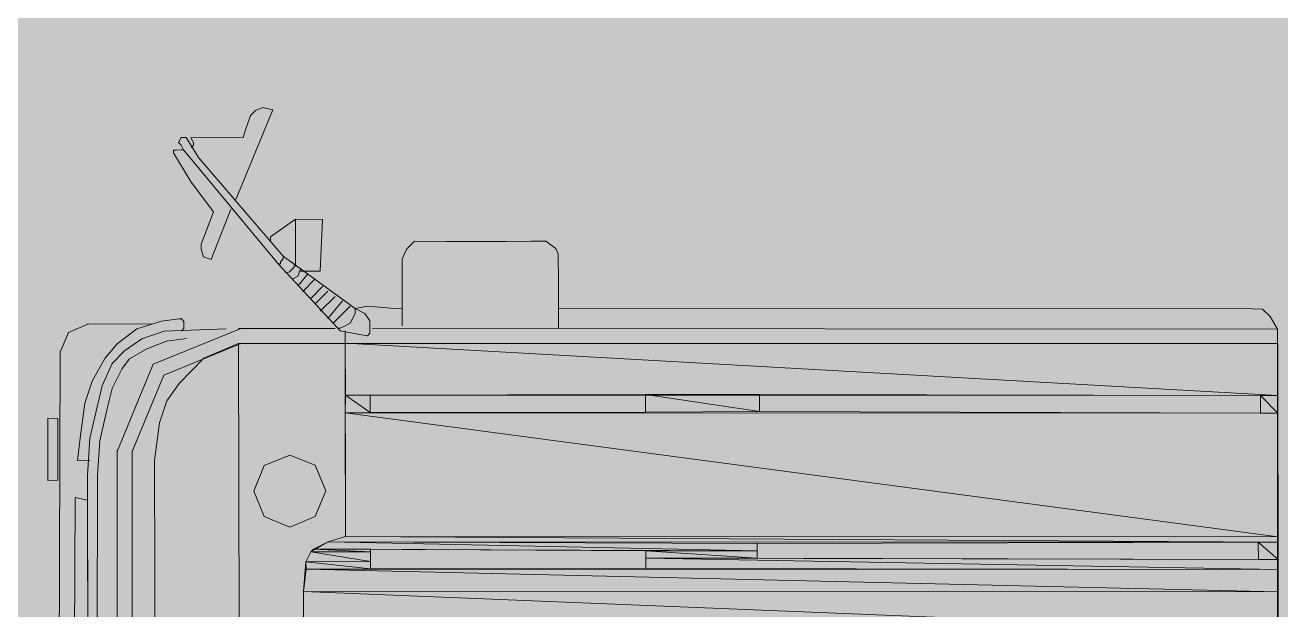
# Model space of a CAD drawing. Header units: millimetres. Extents: x 475159934 to 476245151, y 4620917055 to 4621447368.
# Drawn here: x 475300961 to 475303105, y 4620980676 to 4620981673 of the extents above; entities that cross this region are included whole.
import ezdxf

# ---------------------------------------------------------------- set-up
doc = ezdxf.new("R2010")
doc.units = ezdxf.units.MM
doc.header["$MEASUREMENT"] = 0
for name, color, linetype, lineweight in [('New_2D Drafting - General_Pen_No__250_Pen_No__7_Pen_No__235', 235, 'Continuous', 0), ('New_Car-Art_Pen_No__1', 1, 'Continuous', 0), ('New_Car-Art_Pen_No__4', 7, 'Continuous', 0), ('New_gza_Pen_No__255', 255, 'Continuous', 0)]:
    doc.layers.add(name, color=color, linetype=linetype, lineweight=lineweight)
doc.layers.add('New_Car-Art', color=7, linetype='Continuous')

msp = doc.modelspace()

# ---------------------------------------------------------------- hatches: boundary and pattern name
at = {"layer": 'New_2D Drafting - General_Pen_No__250_Pen_No__7_Pen_No__235', "linetype": 'Continuous', "lineweight": 0, "true_color": 0x3f1f2f}
msp.add_hatch(color=249, dxfattribs=at).paths.add_polyline_path([(475244282.773, 4621010543.478, 0.32168845), (475243262.96, 4621009122.415), (475243262.96, 4621002135.601), (475244152.204, 4621002135.601), (475244152.204, 4621008831.724, -0.32168845), (475244832.079, 4621009779.099), (475247789.342, 4621010778.379), (475251048.431, 4621011879.647), (475264825.015, 4621016534.85), (475264825.015, 4621006290.236), (475265670.405, 4621006290.236), (475265725.162, 4621006290.236), (475265725.162, 4621016845.436), (475286217.575, 4621016845.436), (475286217.575, 4621012037.196), (475286217.575, 4621009163.716), (475286217.575, 4621006290.236), (475287357.791, 4621006290.236), (475287357.791, 4621010759.269), (475287357.791, 4621012085.341), (475287357.791, 4621016845.436), (475291232.403, 4621016845.436), (475292838.473, 4621016551.56), (475294631.036, 4621016223.56), (475298769.84, 4621015466.248), (475299617.458, 4621015311.152), (475302103.942, 4621014856.18, -0.36214705), (475302923.952, 4621013872.511), (475302923.952, 4620991290.299), (475338673.946, 4620991290.299), (475338673.946, 4620982410.587), (475328974.381, 4620982410.587), (475271015.903, 4620982410.587), (475271015.903, 4620982931.767), (475270015.605, 4620982931.767), (475270015.605, 4620982410.587), (475270015.605, 4620981410.587), (475329174.799, 4620981410.587), (475339673.946, 4620981410.587), (475339673.946, 4620982410.587), (475339673.946, 4620989798.783), (475339673.946, 4620992290.299), (475303923.952, 4620992290.299), (475303923.952, 4621014187.663, 0.36214705), (475302693.937, 4621015663.166), (475298439.62, 4621016441.614), (475291314.066, 4621017745.436), (475265842.794, 4621017745.436, 0.08164597), (475265362.607, 4621017666.499)])
at = {"layer": 'New_Car-Art', "linetype": 'Continuous', "lineweight": 0, "true_color": 0x7f090b}
for points in [[(475303099.62, 4620981130.261), (475301507.937, 4620981130.943), (475303099.763, 4620981041.118)], [(475301507.937, 4620981130.943), (475301508.079, 4620981041.8), (475303099.763, 4620981041.118)], [(475301508.079, 4620981041.8), (475301508.042, 4620981011.799), (475301550.384, 4620981012.103)], [(475301550.42, 4620981042.105), (475301508.079, 4620981041.8), (475301550.384, 4620981012.103)], [(475302214.957, 4620981043.012), (475302020.241, 4620981042.875), (475302215.084, 4620981013.889)], [(475302020.241, 4620981042.875), (475302020.292, 4620981012.857), (475302215.084, 4620981013.889)], [(475303070.217, 4620981041.161), (475303070.18, 4620981011.159), (475303099.814, 4620981011.1)], [(475303099.763, 4620981041.118), (475303070.217, 4620981041.161), (475303099.814, 4620981011.1)], [(475303099.814, 4620981011.1), (475301508.042, 4620981011.799), (475303100.362, 4620980800.03)], [(475301508.042, 4620981011.799), (475301508.591, 4620980800.728), (475303100.362, 4620980800.03)], [(475301508.591, 4620980800.728), (475301478.903, 4620980791.704), (475303100.309, 4620980790.946)], [(475303100.362, 4620980800.03), (475301508.591, 4620980800.728), (475303100.309, 4620980790.946)], [(475301453.559, 4620980779.143), (475301449.238, 4620980774.491), (475301550.847, 4620980774.677)], [(475301478.903, 4620980791.704), (475301453.559, 4620980779.143), (475302211.341, 4620980776.337)], [(475301550.873, 4620980779.219), (475301453.559, 4620980779.143), (475301550.847, 4620980774.677)], [(475302211.258, 4620980789.083), (475301478.903, 4620980791.704), (475302211.341, 4620980776.337)], [(475303100.309, 4620980790.946), (475303066.38, 4620980790.895), (475303100.436, 4620980761.824)], [(475303066.38, 4620980790.895), (475303066.595, 4620980761.756), (475303100.436, 4620980761.824)], [(475301449.238, 4620980774.491), (475301440.869, 4620980757.861), (475301550.978, 4620980758.285)], [(475301550.978, 4620980758.285), (475301440.869, 4620980757.861), (475301551.062, 4620980745.538)], [(475301440.869, 4620980757.861), (475301440.952, 4620980745.115), (475301551.062, 4620980745.538)], [(475301550.847, 4620980774.677), (475301449.238, 4620980774.491), (475301550.978, 4620980758.285)], [(475302020.914, 4620980763.581), (475302020.882, 4620980746.309), (475303100.404, 4620980744.552)], [(475302020.919, 4620980776.311), (475302020.914, 4620980763.581), (475302211.336, 4620980763.607)], [(475303100.436, 4620980761.824), (475302020.914, 4620980763.581), (475303100.404, 4620980744.552)], [(475302211.341, 4620980776.337), (475302020.919, 4620980776.311), (475302211.336, 4620980763.607)], [(475301440.952, 4620980745.115), (475301436.731, 4620980706.799), (475303100.478, 4620980706.346)], [(475303100.404, 4620980744.552), (475301440.952, 4620980745.115), (475303100.478, 4620980706.346)], [(475303100.478, 4620980706.346), (475301436.731, 4620980706.799), (475303100.678, 4620980639.017)], [(475301436.731, 4620980706.799), (475301436.932, 4620980639.47), (475303100.678, 4620980639.017)]]:
    msp.add_hatch(color=16, dxfattribs=at).paths.add_polyline_path(points)
at = {"layer": 'New_gza_Pen_No__255', "linetype": 'Continuous', "lineweight": 0, "true_color": 0x3f3f3f}
msp.add_hatch(color=250, dxfattribs=at).paths.add_polyline_path([(475351022.786, 4620982408.659), (475330424.797, 4620982408.659), (475330424.797, 4620982932.534), (475208694.142, 4620982932.534), (475208694.142, 4620976912.388), (475261946.583, 4620976912.388, -0.28948959), (475265189.076, 4620974568.002), (475271727.568, 4620974568.002, -0.29342317), (475275095.001, 4620976932.699), (475351022.786, 4620976932.514)])

# ---------------------------------------------------------------- linework, layer by layer
at = {"layer": 'New_Car-Art_Pen_No__1', "color": 1, "linetype": 'Continuous', "lineweight": 0}
for points in [[(475303099.62, 4620981130.261), (475301507.937, 4620981130.943)], [(475301507.937, 4620981130.943), (475303099.763, 4620981041.118)], [(475301507.937, 4620981130.943), (475303099.763, 4620981041.118)], [(475301508.079, 4620981041.8), (475301507.937, 4620981130.943)], [(475303099.763, 4620981041.118), (475303099.62, 4620981130.261)], [(475301508.042, 4620981011.799), (475301508.079, 4620981041.8)], [(475301550.42, 4620981042.105), (475301508.079, 4620981041.8)], [(475303099.763, 4620981041.118), (475301508.079, 4620981041.8)], [(475301508.079, 4620981041.8), (475301550.384, 4620981012.103)], [(475301508.079, 4620981041.8), (475301550.384, 4620981012.103)], [(475301550.384, 4620981012.103), (475301550.42, 4620981042.105)], [(475302214.957, 4620981043.012), (475302020.241, 4620981042.875)], [(475302020.241, 4620981042.875), (475303099.763, 4620981041.118)], [(475303099.763, 4620981041.118), (475302020.241, 4620981042.875)], [(475303099.763, 4620981041.118), (475302020.241, 4620981042.875)], [(475302020.241, 4620981042.875), (475303099.763, 4620981041.118)], [(475302020.241, 4620981042.875), (475302215.084, 4620981013.889)], [(475302020.241, 4620981042.875), (475302215.084, 4620981013.889)], [(475302020.292, 4620981012.857), (475302020.241, 4620981042.875)], [(475302215.084, 4620981013.889), (475302214.957, 4620981043.012)], [(475303070.18, 4620981011.159), (475303070.217, 4620981041.161)], [(475303099.763, 4620981041.118), (475303070.217, 4620981041.161)], [(475303070.217, 4620981041.161), (475303099.814, 4620981011.1)], [(475303070.217, 4620981041.161), (475303099.814, 4620981011.1)], [(475303099.814, 4620981011.1), (475303099.763, 4620981041.118)], [(475302215.084, 4620981013.889), (475302020.292, 4620981012.857)], [(475301550.384, 4620981012.103), (475301508.042, 4620981011.799)], [(475303099.814, 4620981011.1), (475301508.042, 4620981011.799)], [(475301508.042, 4620981011.799), (475303100.362, 4620980800.03)], [(475301508.042, 4620981011.799), (475303100.362, 4620980800.03)], [(475301508.591, 4620980800.728), (475301508.042, 4620981011.799)], [(475303099.814, 4620981011.1), (475303070.18, 4620981011.159)], [(475303100.362, 4620980800.03), (475303099.814, 4620981011.1)], [(475301478.903, 4620980791.704), (475301508.591, 4620980800.728)], [(475303100.362, 4620980800.03), (475301508.591, 4620980800.728)], [(475303100.362, 4620980800.03), (475301508.591, 4620980800.728)], [(475301508.591, 4620980800.728), (475303100.221, 4620980790.963)], [(475301508.591, 4620980800.728), (475303100.221, 4620980790.963)], [(475303100.221, 4620980790.963), (475303100.362, 4620980800.03)], [(475301449.238, 4620980774.491), (475301453.559, 4620980779.143)], [(475301453.559, 4620980779.143), (475301478.903, 4620980791.704)], [(475301550.873, 4620980779.219), (475301453.559, 4620980779.143)], [(475302211.341, 4620980776.337), (475301453.559, 4620980779.143)], [(475301453.559, 4620980779.143), (475301550.847, 4620980774.677)], [(475301453.559, 4620980779.143), (475301550.847, 4620980774.677)], [(475303100.221, 4620980790.963), (475301478.903, 4620980791.704)], [(475303100.221, 4620980790.963), (475301478.903, 4620980791.704)], [(475301478.903, 4620980791.704), (475303100.221, 4620980790.963)], [(475301478.903, 4620980791.704), (475303100.221, 4620980790.963)], [(475303100.221, 4620980790.963), (475301478.903, 4620980791.704)], [(475302211.258, 4620980789.083), (475301478.903, 4620980791.704)], [(475301478.903, 4620980791.704), (475302211.341, 4620980776.337)], [(475301478.903, 4620980791.704), (475302211.341, 4620980776.337)], [(475301550.847, 4620980774.677), (475301550.873, 4620980779.219)], [(475302211.341, 4620980776.337), (475302211.258, 4620980789.083)], [(475303100.221, 4620980790.963), (475303066.38, 4620980790.895)], [(475303066.38, 4620980790.895), (475303100.436, 4620980761.824)], [(475303066.38, 4620980790.895), (475303100.436, 4620980761.824)], [(475303066.595, 4620980761.756), (475303066.38, 4620980790.895)], [(475303100.436, 4620980761.824), (475303100.221, 4620980790.963)], [(475301440.869, 4620980757.861), (475301449.238, 4620980774.491)], [(475301550.978, 4620980758.285), (475301440.869, 4620980757.861)], [(475301550.978, 4620980758.285), (475301440.869, 4620980757.861)], [(475301440.869, 4620980757.861), (475301551.062, 4620980745.538)], [(475301440.869, 4620980757.861), (475301551.062, 4620980745.538)], [(475301440.952, 4620980745.115), (475301440.869, 4620980757.861)], [(475301550.847, 4620980774.677), (475301449.238, 4620980774.491)], [(475301550.847, 4620980774.677), (475301449.238, 4620980774.491)], [(475301449.238, 4620980774.491), (475301550.978, 4620980758.285)], [(475301449.238, 4620980774.491), (475301550.978, 4620980758.285)], [(475301550.978, 4620980758.285), (475301550.847, 4620980774.677)], [(475301551.062, 4620980745.538), (475301550.978, 4620980758.285)], [(475302020.882, 4620980746.309), (475302020.914, 4620980763.581)], [(475302020.914, 4620980763.581), (475302020.919, 4620980776.311)], [(475302211.336, 4620980763.607), (475302020.914, 4620980763.581)], [(475303100.436, 4620980761.824), (475302020.914, 4620980763.581)], [(475302020.914, 4620980763.581), (475303100.404, 4620980744.552)], [(475302020.914, 4620980763.581), (475303100.404, 4620980744.552)], [(475302211.341, 4620980776.337), (475302020.919, 4620980776.311)], [(475302020.919, 4620980776.311), (475302211.336, 4620980763.607)], [(475302020.919, 4620980776.311), (475302211.336, 4620980763.607)], [(475302211.336, 4620980763.607), (475302211.341, 4620980776.337)], [(475303100.436, 4620980761.824), (475303066.595, 4620980761.756)], [(475303100.404, 4620980744.552), (475303100.436, 4620980761.824)], [(475301436.731, 4620980706.799), (475301440.952, 4620980745.115)], [(475301551.062, 4620980745.538), (475301440.952, 4620980745.115)], [(475303100.404, 4620980744.552), (475301440.952, 4620980745.115)], [(475301440.952, 4620980745.115), (475303100.478, 4620980706.346)], [(475301440.952, 4620980745.115), (475303100.478, 4620980706.346)], [(475303100.404, 4620980744.552), (475302020.882, 4620980746.309)], [(475303100.478, 4620980706.346), (475303100.404, 4620980744.552)], [(475303100.478, 4620980706.346), (475301436.731, 4620980706.799)], [(475303100.478, 4620980706.346), (475301436.731, 4620980706.799)], [(475301436.731, 4620980706.799), (475303100.678, 4620980639.017)], [(475301436.731, 4620980706.799), (475303100.678, 4620980639.017)], [(475301436.932, 4620980639.47), (475301436.731, 4620980706.799)], [(475303100.678, 4620980639.017), (475303100.478, 4620980706.346)]]:
    msp.add_lwpolyline(points, dxfattribs=at)
at = {"layer": 'New_Car-Art_Pen_No__4', "color": 7, "linetype": 'Continuous', "lineweight": 0}
for points in [[(475301384.253, 4620981528.611), (475301321.073, 4620981375.778)], [(475301346.064, 4620981519.35), (475301354.455, 4620981527.791)], [(475301354.455, 4620981527.791), (475301367.278, 4620981532.68)], [(475301367.278, 4620981532.68), (475301384.253, 4620981528.611)], [(475301337.717, 4620981494.533), (475301346.064, 4620981519.35)], [(475301333.506, 4620981481.676), (475301337.717, 4620981494.533)], [(475301223.506, 4620981473.049), (475301227.691, 4620981481.363)], [(475301227.686, 4620981468.633), (475301223.506, 4620981473.049)], [(475301232.002, 4620981460.555), (475301227.686, 4620981468.633)], [(475301227.691, 4620981481.363), (475301236.192, 4620981481.6)], [(475301236.192, 4620981481.6), (475301257.425, 4620981447.64)], [(475301244.529, 4620981480.958), (475301333.506, 4620981481.676)], [(475301248.846, 4620981472.88), (475301244.529, 4620981480.958)], [(475301244.661, 4620981464.565), (475301248.819, 4620981468.338)], [(475301248.819, 4620981468.338), (475301248.846, 4620981472.88)], [(475301214.974, 4620981455.54), (475301215.001, 4620981460.082)], [(475301244.84, 4620981405.424), (475301214.974, 4620981455.54)], [(475301215.001, 4620981460.082), (475301219.295, 4620981460.192)], [(475301219.295, 4620981460.192), (475301227.796, 4620981460.429)], [(475301227.796, 4620981460.429), (475301232.002, 4620981460.555)], [(475301393.295, 4620981265.946), (475301232.002, 4620981460.555)], [(475301401.713, 4620981278.929), (475301257.425, 4620981447.64)], [(475301283.043, 4620981354.666), (475301244.84, 4620981405.424)], [(475301312.704, 4620981359.148), (475301278.869, 4620981273.601)], [(475301261.952, 4620981299.483), (475301283.043, 4620981354.666)], [(475301380.404, 4620981311.994), (475301422.782, 4620981342.3)], [(475301422.782, 4620981342.3), (475301469.166, 4620981341.852)], [(475301422.782, 4620981342.3), (475301422.814, 4620981261.362)], [(475301469.166, 4620981341.852), (475301465.265, 4620981253.462)], [(475301261.974, 4620981291.295), (475301261.952, 4620981299.483)], [(475301380.426, 4620981303.806), (475301380.404, 4620981311.994)], [(475301604.903, 4620981274.76), (475301613.272, 4620981291.39)], [(475301613.272, 4620981291.39), (475301625.985, 4620981304.483)], [(475301625.985, 4620981304.483), (475301680.958, 4620981304.255)], [(475301680.958, 4620981304.255), (475301782.566, 4620981304.441)], [(475301782.566, 4620981304.441), (475301824.908, 4620981304.746)], [(475301824.908, 4620981304.746), (475301850.247, 4620981304.577)], [(475301850.247, 4620981304.577), (475301867.332, 4620981292.304)], [(475301867.332, 4620981292.304), (475301871.485, 4620981283.347)], [(475301266.1, 4620981277.796), (475301261.974, 4620981291.295)], [(475301278.869, 4620981273.601), (475301266.1, 4620981277.796)], [(475301401.686, 4620981274.388), (475301397.365, 4620981269.736)], [(475301401.713, 4620981278.929), (475301401.686, 4620981274.388)], [(475301401.713, 4620981278.929), (475301524.596, 4620981189.678)], [(475301605.036, 4620981160.158), (475301604.903, 4620981274.76)], [(475301871.485, 4620981283.347), (475301871.717, 4620981233.289)], [(475301397.501, 4620981266.073), (475301393.295, 4620981265.946)], [(475301495.063, 4620981156.072), (475301393.295, 4620981265.946)], [(475301397.365, 4620981269.736), (475301397.501, 4620981266.073)], [(475301404.616, 4620981252.018), (475301407.968, 4620981250.485)], [(475301407.968, 4620981250.485), (475301412.765, 4620981252.32)], [(475301412.765, 4620981252.32), (475301420.289, 4620981260.013)], [(475301420.932, 4620981264.44), (475301418.873, 4620981267.551)], [(475301420.289, 4620981260.013), (475301420.932, 4620981264.44)], [(475301427.209, 4620981227.808), (475301444.105, 4620981249.215)], [(475301427.24, 4620981245.079), (475301431.288, 4620981257.057)], [(475301465.265, 4620981253.462), (475301431.425, 4620981253.394)], [(475301418.625, 4620981240.317), (475301427.24, 4620981245.079)], [(475301435.568, 4620981218.977), (475301456.759, 4620981240.495)], [(475301448.359, 4620981206.594), (475301469.55, 4620981228.112)], [(475301871.717, 4620981233.289), (475301871.864, 4620981156.877)], [(475301456.969, 4620981198.626), (475301477.997, 4620981219.265)], [(475301465.302, 4620981185.254), (475301490.651, 4620981210.545)], [(475301478.093, 4620981172.871), (475301503.468, 4620981202.703)], [(475301486.54, 4620981164.024), (475301516.122, 4620981193.983)], [(475301545.756, 4620981193.924), (475301524.596, 4620981189.678)], [(475301524.596, 4620981189.678), (475301524.706, 4620981181.473)], [(475301524.596, 4620981189.678), (475301541.545, 4620981181.068)], [(475301592.365, 4620981189.797), (475301545.756, 4620981193.924)], [(475301605.072, 4620981190.16), (475301592.365, 4620981189.797)], [(475303057.101, 4620981189.097), (475301871.764, 4620981190.541)], [(475303073.939, 4620981188.692), (475303057.101, 4620981189.097)], [(475303086.729, 4620981176.308), (475303073.939, 4620981188.692)], [(475301069.671, 4620981163.401), (475301035.235, 4620981148.895)], [(475301177.507, 4620981163.338), (475301067.561, 4620981163.794)], [(475301194.536, 4620981168.353), (475301152.19, 4620981155.319)], [(475301224.033, 4620981171.957), (475301194.536, 4620981168.353)], [(475301194.536, 4620981168.353), (475301224.033, 4620981171.957)], [(475301224.033, 4620981171.957), (475301228.328, 4620981172.067)], [(475301228.328, 4620981172.067), (475301232.507, 4620981167.652)], [(475301232.507, 4620981167.652), (475301232.644, 4620981163.989)], [(475301232.644, 4620981163.989), (475301232.529, 4620981159.464)], [(475301516.337, 4620981164.844), (475301507.722, 4620981160.082)], [(475301524.706, 4620981181.473), (475301516.337, 4620981164.844)], [(475301541.545, 4620981181.068), (475301550.041, 4620981168.574)], [(475301550.041, 4620981168.574), (475301550.146, 4620981147.64)], [(475303099.466, 4620981154.842), (475303086.729, 4620981176.308)], [(475301035.235, 4620981148.895), (475301021.134, 4620981115.145)], [(475301152.19, 4620981155.319), (475301118.34, 4620981129.791)], [(475301198.799, 4620981151.191), (475301160.659, 4620981138.284)], [(475301328.323, 4620981155.276), (475301180.269, 4620981094.623)], [(475301304.477, 4620981155.167), (475301198.799, 4620981151.191)], [(475301232.666, 4620981155.801), (475301228.345, 4620981151.149)], [(475301232.529, 4620981159.464), (475301232.666, 4620981155.801)], [(475301490.856, 4620981155.946), (475301325.774, 4620981155.751)], [(475301499.357, 4620981156.182), (475301495.063, 4620981156.072)], [(475301499.331, 4620981151.641), (475301495.063, 4620981156.072)], [(475301541.782, 4620981143.74), (475301499.331, 4620981151.641)], [(475301507.722, 4620981160.082), (475301499.357, 4620981156.182)], [(475301507.832, 4620981151.877), (475301508.591, 4620980800.728)], [(475301545.825, 4620981142.988), (475301541.782, 4620981143.74)], [(475301550.146, 4620981147.64), (475301545.825, 4620981142.988)], [(475303099.466, 4620981154.842), (475301554.33, 4620981155.954)], [(475303099.466, 4620981154.842), (475303099.236, 4620979313.458)], [(475301118.34, 4620981129.791), (475301097.286, 4620981104.611)], [(475301160.659, 4620981138.284), (475301131.131, 4620981117.408)], [(475301169.129, 4620981121.249), (475301139.551, 4620981104.019)], [(475301202.974, 4620981134.046), (475301169.129, 4620981121.249)], [(475301328.313, 4620981129.816), (475301198.055, 4620981075.854)], [(475301236.929, 4620981138.639), (475301202.974, 4620981134.046)], [(475301325.852, 4620981130.274), (475301266.663, 4620981104.916)], [(475303099.62, 4620981130.261), (475301325.852, 4620981130.274)], [(475301325.852, 4620981130.274), (475301326.8, 4620980647.235)], [(475301021.021, 4620981116.985), (475301018.7, 4620980223.53)], [(475301097.286, 4620981104.611), (475301076.151, 4620981065.805)], [(475301131.131, 4620981117.408), (475301109.94, 4620981095.89)], [(475301139.551, 4620981104.019), (475301126.888, 4620981087.28)], [(475301266.663, 4620981104.916), (475301224.28, 4620981061.88)], [(475301109.94, 4620981095.89), (475301093.175, 4620981058.09)], [(475301126.888, 4620981087.28), (475301109.986, 4620981053.142)], [(475301180.269, 4620981094.623), (475301118.786, 4620980946.02)], [(475301076.151, 4620981065.805), (475301063.592, 4620981028.13)], [(475301093.175, 4620981058.09), (475301084.774, 4620981024.188)], [(475301198.055, 4620981075.854), (475301144.125, 4620980945.851)], [(475301224.28, 4620981061.88), (475301203.199, 4620981032.157)], [(475301109.986, 4620981053.142), (475301101.586, 4620981019.241)], [(475301550.384, 4620981012.103), (475301550.42, 4620981042.105)], [(475301550.42, 4620981042.105), (475302020.241, 4620981042.875)], [(475302020.241, 4620981042.875), (475302020.292, 4620981012.857)], [(475302215.084, 4620981013.889), (475302214.957, 4620981043.012)], [(475302214.957, 4620981043.012), (475303070.217, 4620981041.161)], [(475303070.217, 4620981041.161), (475303070.18, 4620981011.159)], [(475301063.592, 4620981028.13), (475301055.182, 4620980968.769)], [(475301084.774, 4620981024.188), (475301072.108, 4620980968.347)], [(475301101.586, 4620981019.241), (475301089.084, 4620980964.279)], [(475301203.199, 4620981032.157), (475301190.641, 4620980994.483)], [(475302020.292, 4620981012.857), (475301550.384, 4620981012.103)], [(475303070.18, 4620981011.159), (475302215.084, 4620981013.889)], [(475301000.307, 4620980896.231), (475301000.109, 4620981002.662)], [(475301000.109, 4620981002.662), (475301017.035, 4620981002.24)], [(475301017.035, 4620981002.24), (475301017.309, 4620980896.705)], [(475301190.641, 4620980994.483), (475301182.204, 4620980930.581)], [(475301055.182, 4620980968.769), (475301051.049, 4620980930.437)], [(475301072.108, 4620980968.347), (475301068.129, 4620980905.434)], [(475301089.084, 4620980964.279), (475301084.968, 4620980905.028)], [(475301051.049, 4620980930.437), (475301072.346, 4620980931.02)], [(475301118.761, 4620980947.844), (475301117.699, 4620979495.815)], [(475301144.189, 4620980947.658), (475301143.126, 4620979495.63)], [(475301182.204, 4620980930.581), (475301182.708, 4620980735.887)], [(475301413.099, 4620980939.443), (475301369.76, 4620980922.047)], [(475301456.639, 4620980922.246), (475301413.099, 4620980939.443)], [(475301369.76, 4620980922.047), (475301351.674, 4620980878.127)], [(475301474.579, 4620980878.896), (475301456.639, 4620980922.246)], [(475301017.309, 4620980896.705), (475301000.307, 4620980896.231)], [(475301068.129, 4620980905.434), (475301068.162, 4620980824.496)], [(475301084.968, 4620980905.028), (475301085.164, 4620980824.969)], [(475301044.191, 4620980257.888), (475301047.07, 4620980867.523)], [(475301047.07, 4620980867.523), (475301068.088, 4620980862.702)], [(475301068.088, 4620980862.702), (475301069.53, 4620980257.719)], [(475301351.674, 4620980878.127), (475301369.614, 4620980834.777)], [(475301456.493, 4620980834.976), (475301474.579, 4620980878.896)], [(475301068.162, 4620980824.496), (475301069.63, 4620980224.054)], [(475301085.164, 4620980824.969), (475301082.174, 4620980223.538)], [(475301369.614, 4620980834.777), (475301413.078, 4620980816.685)], [(475301413.078, 4620980816.685), (475301456.493, 4620980834.976)], [(475301508.591, 4620980800.728), (475301478.903, 4620980791.704)], [(475301478.903, 4620980791.704), (475301449.238, 4620980774.491)], [(475301551.062, 4620980745.538), (475301550.873, 4620980779.219)], [(475301550.873, 4620980779.219), (475302020.919, 4620980776.311)], [(475302211.258, 4620980789.083), (475303066.38, 4620980790.895)], [(475302211.336, 4620980763.607), (475302211.258, 4620980789.083)], [(475303066.38, 4620980790.895), (475303066.595, 4620980761.756)], [(475301440.869, 4620980757.861), (475301436.731, 4620980706.799)], [(475301449.238, 4620980774.491), (475301440.869, 4620980757.861)], [(475302020.919, 4620980776.311), (475302020.882, 4620980746.309)], [(475303066.595, 4620980761.756), (475302211.336, 4620980763.607)], [(475301182.708, 4620980735.887), (475301181.204, 4620979513.096)], [(475302020.882, 4620980746.309), (475301551.062, 4620980745.538)], [(475301436.731, 4620980706.799), (475301436.9, 4620980622.198)]]:
    msp.add_lwpolyline(points, dxfattribs=at)

doc.saveas('drawing.dxf')
